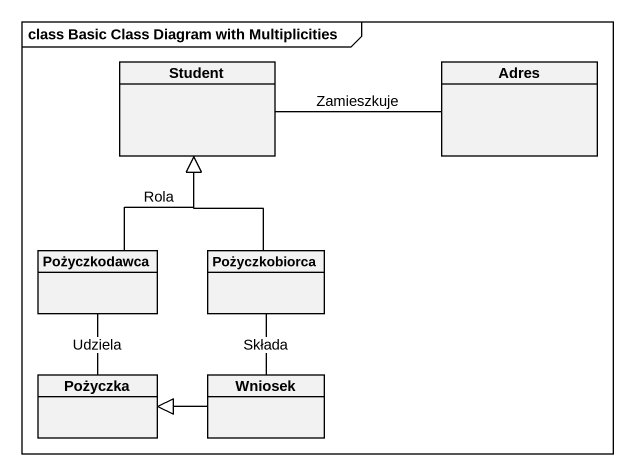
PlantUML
@startuml
mainframe class Basic Class Diagram with Multiplicities
hide circle
hide empty members
class Student
class Adres
class Pożyczkodawca
class Pożyczkobiorca
class Pożyczka
class Wniosek
Student -right- Adres : Zamieszkuje
Pożyczkodawca -up-|> Student : Rola
Pożyczkodawca -- Pożyczka : Udziela
Pożyczkobiorca -up-|> Student
Pożyczkobiorca -- Wniosek : Składa
Wniosek -left-|> Pożyczka
@enduml
